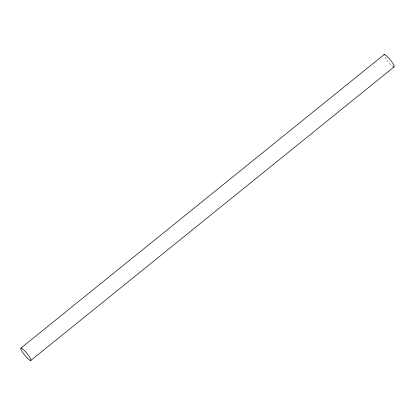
<?xml version="1.0" encoding="UTF-8"?>
<svg xmlns="http://www.w3.org/2000/svg" width="415" height="415" viewBox="0 0 415 415"><rect width="100%" height="100%" fill="white"/><g stroke="black" fill="none" stroke-linecap="round" stroke-linejoin="round"><path stroke-width="0.31" stroke-dasharray="2.08 1.56" d="M393.622 66.867A7.916 1.427 51.1 0 1 388.601 62.271A7.916 1.427 51.1 0 1 384.264 55.74"/><path stroke-width="0.62" d="M20.895 348.123L384.207 54.531M30.793 360.469A7.916 1.427 51.1 0 0 24.418 350.545A7.916 1.427 51.1 0 0 22.322 351.873A7.916 1.427 51.1 0 0 30.793 360.469L394.105 66.877M384.062 54.941A7.916 1.427 51.1 0 1 390.365 59.936A7.916 1.427 51.1 0 1 393.622 66.867"/></g></svg>
